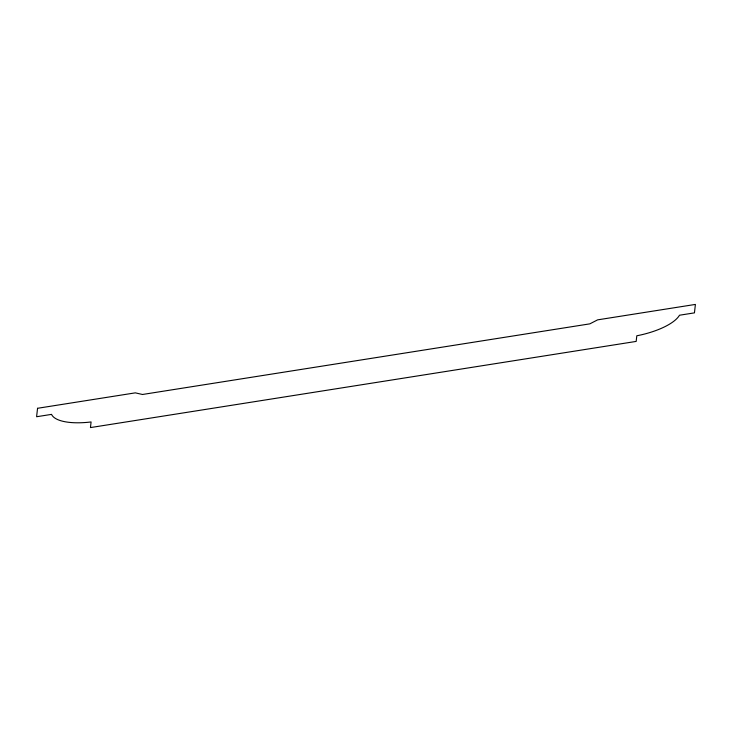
<?xml version="1.0" encoding="UTF-8"?>
<svg xmlns="http://www.w3.org/2000/svg" width="732" height="732" viewBox="0 0 732 732"><rect width="100%" height="100%" fill="white"/><g stroke="black" fill="none" stroke-linecap="round" stroke-linejoin="round"><path stroke-width="1.1" d="M37.552 408.291L36.6 416.737L51.551 414.376A47.351 16.891 -11.3 0 0 91.088 421.952L90.457 427.58L636.172 341.414L636.803 335.787A47.351 16.891 -11.3 0 0 679.497 315.227L694.448 312.866L695.4 304.421L597.623 319.857L589.836 323.855L142.484 394.484L135.329 392.855L37.552 408.291"/></g></svg>
